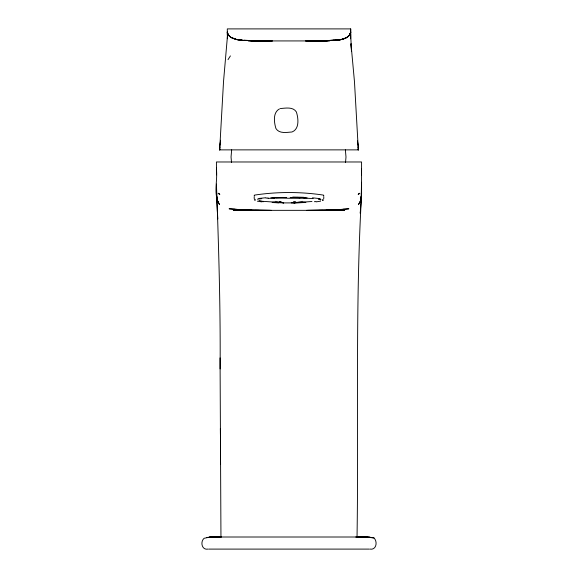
<?xml version="1.0" encoding="UTF-8"?>
<svg xmlns="http://www.w3.org/2000/svg" width="578" height="578" viewBox="0 0 578 578"><rect width="100%" height="100%" fill="white"/><g stroke="black" fill="none" stroke-linecap="round" stroke-linejoin="round"><path stroke-width="0.87" d="M357.031 537.005C358.801 423.262 355.058 309.288 361.51 195.682L360.549 201.108L358.403 204.626L360.549 201.108L361.496 195.458L360.549 201.108M361.539 173.032L361.539 169.087M216.461 167.569L216.461 174.852M324.388 40.749L318.138 40.937L331.534 40.539L342.747 39.311L334.915 40.381C340.11 39.86 346.453 39.405 349.834 34.796L350.694 31.971L350.03 34.868L350.694 32.115L350.131 35.164L350.694 32.397L350.6 38.791L350.694 28.9L227.299 28.9L227.385 38.748L227.436 36.27L223.534 81.411L219.654 149.875L219.922 147.246M361.525 174.852L361.539 173.638M361.582 192.467L361.077 199.244L361.582 193.76L361.582 161.977L216.41 161.977L216.468 172.829L216.41 169.318C217.848 180.914 212.942 194.316 219.582 204.626L217.436 201.108L216.49 195.458L216.916 199.244L216.41 192.467M361.438 198.283L361.178 201.563L361.51 182.287M323.832 196.751L323.68 199.034M361.301 200.515L361.488 196.347L360.21 213.195L360.275 212.798M231.655 149.825L231.048 156.999L231.503 162.382M345.536 162.382L345.991 156.999L345.384 149.825M220.182 144.616L220.536 141.104M357.536 141.104L358.548 149.875L219.438 149.875L220.558 140.23M360.694 200.617L361.25 198.052L359.812 202.69M293.552 202.9L293.841 201.751L295.791 201.729L294.657 202.9L283.328 202.9L279.6 201.621L283.646 202.9L272.13 202.408L274.998 202.127L262.39 201.31L258.958 200.421M333.932 40.171L326.194 40.698C334.163 40.099 344.018 41.356 349.798 34.81L350.694 31.927L350.694 28.9M228.028 59.65L230.405 55.9M255.259 199.294L254.53 200.067L255.259 200.32M323.391 195.956L323.832 195.523L323.391 195.089C300.798 191.686 277.187 191.686 254.602 195.089L254.154 195.523L254.602 195.956M349.798 34.81L347.118 37.418L340.803 39.701L335.645 40.055M311.954 201.498L302.988 202.127L305.856 202.408L294.339 202.9L293.841 201.751M279.485 108.917C272.729 112.428 274.023 122.428 275.959 128.576C279.333 133.944 286.695 132.362 292.027 131.979C299.642 129.002 298.407 118.295 296.37 111.944C292.995 106.576 285.633 108.158 280.301 108.541M322.683 200.313L323.391 200.046M219.438 149.875L220.211 149.68M294.339 202.9L302.626 201.346M320.609 201.173L316.231 201.859M257.369 199.172L261.762 198.659M265.829 197.741L258.778 198.449M342.328 39.311L326.173 40.698M307.59 210.363L336.829 209.915L348.895 208.788L334.192 209.966L306.528 210.363M267.982 198.391L274.543 198.037M266.032 198.117L268.206 197.951M209.005 537.302L204.099 538.299C200.031 541.767 201.78 550.4 208.022 549.1M209.72 537.244L214.597 537.005L206.837 537.461L216.584 537.005L209.287 537.157L213.072 537.005L359.104 537.005L369.942 537.251L373.98 537.937C377.817 541.608 376.394 550.364 369.963 549.1M283.184 197.394L276.06 197.698M336.829 209.915L342.899 209.554L331.115 210.103M304.967 197.943L291.507 198.319L273.018 197.943M270.829 197.864L286.702 197.452M322.38 40.886L334.387 40.381L314.577 40.995M314.381 201.686L315.87 201.628M303.566 202.589L291.269 202.849M255.613 40.886L272.361 40.995L251.264 40.93L326.722 40.93L305.625 40.995L323.34 40.749M325.913 40.677L331.057 40.539M318.138 40.937L325.335 40.756L316.477 40.937M316.036 40.995L329.836 40.727L313.962 40.973L320.356 40.886M210.117 537.114L214.597 537.005M220.883 537.005L214.2 537.157L221.237 537.02M263.871 40.995L253.222 41.089L267.18 40.995M307.901 40.995L325.508 40.843M318.789 210.363L322.842 210.356M208.781 549.1L369.212 549.1M303.71 197.293L292.75 197.047M246.763 210.356L233.295 210.341L344.698 210.341L335.298 210.349M270.403 210.363L241.163 209.915L235.094 209.554L246.871 210.103L229.098 208.788L243.793 209.966L271.465 210.363M255.144 210.356L259.197 210.363M310.805 40.995L324.764 41.089L314.121 40.995M356.951 537.005L369.942 537.251L365.137 537.041L373.98 537.937M252.478 40.843L261.95 40.995L248.15 40.727L270.085 40.995M302.728 197.64L296.911 197.38M298.978 197.705L307.128 197.893M227.299 32.397L227.754 35.742L227.299 31.927L228.151 34.796C231.648 39.261 237.804 39.947 243.071 40.381L235.239 39.311L243.605 40.381L263.409 40.995M264.023 40.973L252.651 40.756L259.854 40.937L253.598 40.749M357.11 537.005L363.808 537.135L355.867 537.005L368.005 537.172M252.073 40.677L244.061 40.171M254.645 40.749L261.509 40.937M300.076 197.849L290.149 197.416M262.123 201.628L263.604 201.686M278.827 202.827L273.177 202.567M243.605 40.381L253.28 40.843M303.782 198.023L313.24 198.615M320.104 198.651L312.474 197.821M237.182 39.701L230.723 37.353L237.182 39.701L241.481 39.998M261.762 201.859L257.369 201.18M275.359 201.346L283.646 202.9M318.406 199.2L320.544 199.757L319.952 199.042M319.157 199.388L319.562 199.489M357.775 149.68L358.548 149.875M322.011 199.511L322.9 200.284M216.894 204.027L216.49 195.458L217.292 200.617L218.173 202.69M217.292 200.617L218.043 202.553L216.736 198.052L217.436 201.108M357.45 141.104L357.804 144.616M358.064 147.246L358.331 149.875L354.48 81.816L350.983 43.733L351.475 51.037L350.658 34.001M227.335 34.001L227.595 36.66L227.299 32.867M254.291 199.034L254.154 196.751M216.432 184.071C218.629 245.636 220.565 307.258 220.117 368.909M216.945 204.641L217.812 218.932M216.699 201.144L216.504 196.665L216.555 198.536M220.579 464.409L220.059 357.912M220.955 537.005L220.399 428.457L220.42 434.483M361.582 192.149L361.337 194.526L361.582 192.228M350.694 31.927L349.892 34.796L350.694 31.927M358.606 194.078L358.165 194.396L359.877 193.218L358.606 194.078M344.141 209.337L338.629 209.778L344.141 209.337M334.192 209.966L326.187 210.219L334.192 209.966M251.798 210.219L243.793 209.966L251.798 210.219M251.813 40.698L246.459 40.539L251.762 40.727M239.357 209.778L233.844 209.337L239.357 209.778M320.544 199.757L319.569 199.28L320.53 199.807M219.38 194.078L218.116 193.218L219.828 194.396L219.38 194.078M230.868 37.418L228.151 34.796L227.299 31.927L228.187 34.81L230.868 37.418M216.656 194.526L216.41 192.228L216.656 194.526"/></g></svg>
